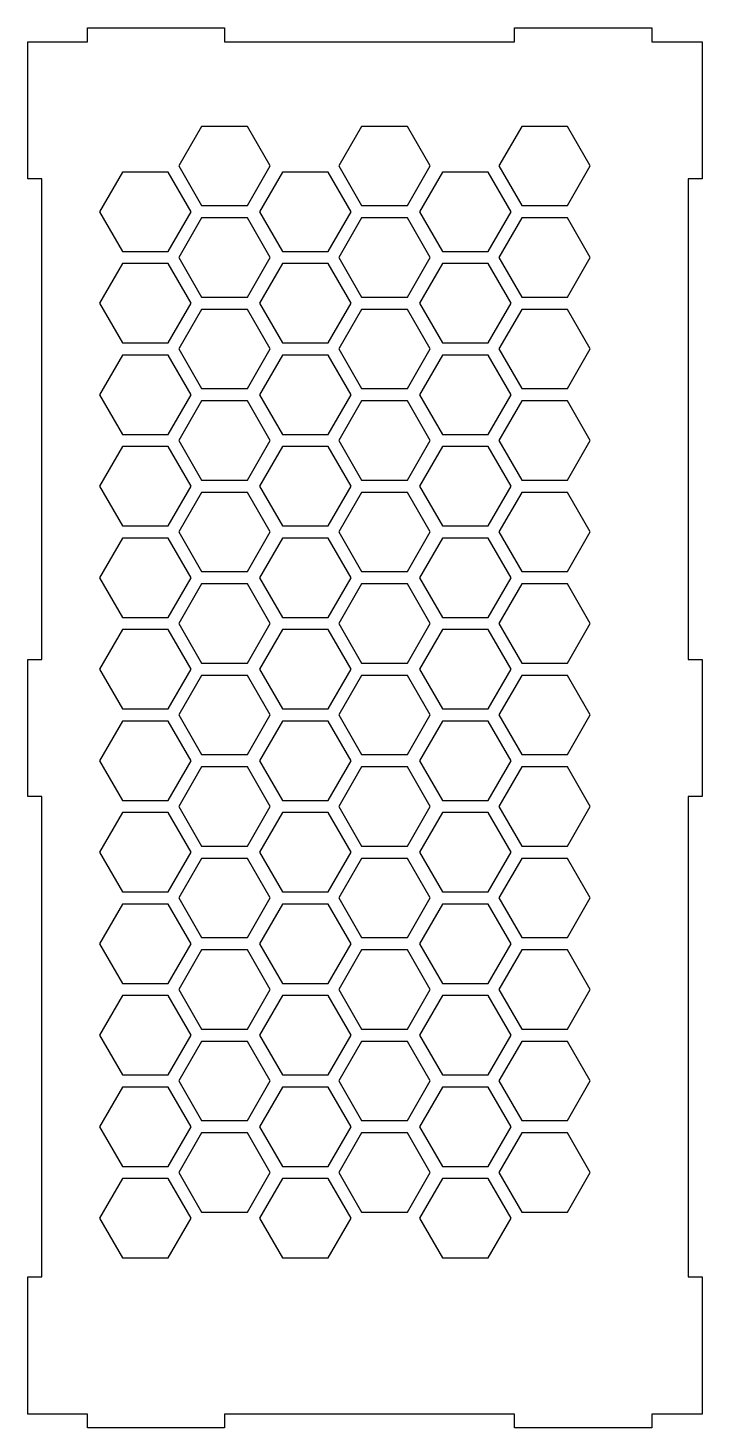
# Model space of a CAD drawing. Header units: millimetres. Extents: x 377 to 524, y -301 to 5.
import ezdxf

# ---------------------------------------------------------------- set-up
doc = ezdxf.new("R2010")
doc.units = ezdxf.units.MM
doc.layers.get('0').update_dxf_attribs({"linetype": 'CONTINUOUS'})

msp = doc.modelspace()

# ---------------------------------------------------------------- linework, layer by layer
for points in [[(419.87, -300.91), (389.87, -300.91), (389.87, -297.91), (376.87, -297.91), (376.87, -267.91), (379.87, -267.91), (379.87, -162.91), (376.87, -162.91), (376.87, -132.91), (379.87, -132.91), (379.87, -27.91), (376.87, -27.91), (376.87, 2.09), (389.87, 2.09), (389.87, 5.09), (419.87, 5.09), (419.87, 2.09), (483.27, 2.09), (483.27, 5.09), (513.27, 5.09), (513.27, 2.09), (524.27, 2.09), (524.27, -27.91), (521.27, -27.91), (521.27, -132.91), (524.27, -132.91), (524.27, -162.91), (521.27, -162.91), (521.27, -267.91), (524.27, -267.91), (524.27, -297.91), (513.27, -297.91), (513.27, -300.91), (483.27, -300.91), (483.27, -297.91), (419.87, -297.91)], [(424.84, -33.73), (429.84, -25.07), (424.84, -16.41), (414.84, -16.41), (409.84, -25.07), (414.84, -33.73)], [(459.84, -33.73), (464.84, -25.07), (459.84, -16.41), (449.84, -16.41), (444.84, -25.07), (449.84, -33.73)], [(479.84, -25.07), (484.84, -33.73), (494.84, -33.73), (499.84, -25.07), (494.84, -16.41), (484.84, -16.41)], [(397.52, -26.41), (392.52, -35.07), (397.52, -43.73), (407.52, -43.73), (412.52, -35.07), (407.52, -26.41)], [(447.52, -35.07), (442.52, -26.41), (432.52, -26.41), (427.52, -35.07), (432.52, -43.73), (442.52, -43.73)], [(477.52, -26.41), (467.52, -26.41), (462.52, -35.07), (467.52, -43.73), (477.52, -43.73), (482.52, -35.07)], [(414.84, -36.41), (409.84, -45.07), (414.84, -53.73), (424.84, -53.73), (429.84, -45.07), (424.84, -36.41)], [(459.84, -53.73), (464.84, -45.07), (459.84, -36.41), (449.84, -36.41), (444.84, -45.07), (449.84, -53.73)], [(479.84, -45.07), (484.84, -53.73), (494.84, -53.73), (499.84, -45.07), (494.84, -36.41), (484.84, -36.41)], [(392.52, -55.07), (397.52, -63.73), (407.52, -63.73), (412.52, -55.07), (407.52, -46.41), (397.52, -46.41)], [(442.52, -63.73), (447.52, -55.07), (442.52, -46.41), (432.52, -46.41), (427.52, -55.07), (432.52, -63.73)], [(462.52, -55.07), (467.52, -63.73), (477.52, -63.73), (482.52, -55.07), (477.52, -46.41), (467.52, -46.41)], [(414.84, -56.41), (409.84, -65.07), (414.84, -73.73), (424.84, -73.73), (429.84, -65.07), (424.84, -56.41)], [(444.84, -65.07), (449.84, -73.73), (459.84, -73.73), (464.84, -65.07), (459.84, -56.41), (449.84, -56.41)], [(484.84, -73.73), (494.84, -73.73), (499.84, -65.07), (494.84, -56.41), (484.84, -56.41), (479.84, -65.07)], [(407.52, -66.41), (397.52, -66.41), (392.52, -75.07), (397.52, -83.73), (407.52, -83.73), (412.52, -75.07)], [(427.52, -75.07), (432.52, -83.73), (442.52, -83.73), (447.52, -75.07), (442.52, -66.41), (432.52, -66.41)], [(462.52, -75.07), (467.52, -83.73), (477.52, -83.73), (482.52, -75.07), (477.52, -66.41), (467.52, -66.41)], [(424.84, -93.73), (429.84, -85.07), (424.84, -76.41), (414.84, -76.41), (409.84, -85.07), (414.84, -93.73)], [(449.84, -93.73), (459.84, -93.73), (464.84, -85.07), (459.84, -76.41), (449.84, -76.41), (444.84, -85.07)], [(479.84, -85.07), (484.84, -93.73), (494.84, -93.73), (499.84, -85.07), (494.84, -76.41), (484.84, -76.41)], [(412.52, -95.07), (407.52, -86.41), (397.52, -86.41), (392.52, -95.07), (397.52, -103.73), (407.52, -103.73)], [(447.52, -95.07), (442.52, -86.41), (432.52, -86.41), (427.52, -95.07), (432.52, -103.73), (442.52, -103.73)], [(477.52, -103.73), (482.52, -95.07), (477.52, -86.41), (467.52, -86.41), (462.52, -95.07), (467.52, -103.73)], [(424.84, -96.41), (414.84, -96.41), (409.84, -105.07), (414.84, -113.73), (424.84, -113.73), (429.84, -105.07)], [(444.84, -105.07), (449.84, -113.73), (459.84, -113.73), (464.84, -105.07), (459.84, -96.41), (449.84, -96.41)], [(494.84, -113.73), (499.84, -105.07), (494.84, -96.41), (484.84, -96.41), (479.84, -105.07), (484.84, -113.73)], [(397.52, -123.73), (407.52, -123.73), (412.52, -115.07), (407.52, -106.41), (397.52, -106.41), (392.52, -115.07)], [(442.52, -106.41), (432.52, -106.41), (427.52, -115.07), (432.52, -123.73), (442.52, -123.73), (447.52, -115.07)], [(467.52, -123.73), (477.52, -123.73), (482.52, -115.07), (477.52, -106.41), (467.52, -106.41), (462.52, -115.07)], [(424.84, -116.41), (414.84, -116.41), (409.84, -125.07), (414.84, -133.73), (424.84, -133.73), (429.84, -125.07)], [(444.84, -125.07), (449.84, -133.73), (459.84, -133.73), (464.84, -125.07), (459.84, -116.41), (449.84, -116.41)], [(484.84, -133.73), (494.84, -133.73), (499.84, -125.07), (494.84, -116.41), (484.84, -116.41), (479.84, -125.07)], [(397.52, -143.73), (407.52, -143.73), (412.52, -135.07), (407.52, -126.41), (397.52, -126.41), (392.52, -135.07)], [(432.52, -143.73), (442.52, -143.73), (447.52, -135.07), (442.52, -126.41), (432.52, -126.41), (427.52, -135.07)], [(477.52, -126.41), (467.52, -126.41), (462.52, -135.07), (467.52, -143.73), (477.52, -143.73), (482.52, -135.07)], [(429.84, -145.07), (424.84, -136.41), (414.84, -136.41), (409.84, -145.07), (414.84, -153.73), (424.84, -153.73)], [(464.84, -145.07), (459.84, -136.41), (449.84, -136.41), (444.84, -145.07), (449.84, -153.73), (459.84, -153.73)], [(494.84, -136.41), (484.84, -136.41), (479.84, -145.07), (484.84, -153.73), (494.84, -153.73), (499.84, -145.07)], [(412.52, -155.07), (407.52, -146.41), (397.52, -146.41), (392.52, -155.07), (397.52, -163.73), (407.52, -163.73)], [(432.52, -163.73), (442.52, -163.73), (447.52, -155.07), (442.52, -146.41), (432.52, -146.41), (427.52, -155.07)], [(462.52, -155.07), (467.52, -163.73), (477.52, -163.73), (482.52, -155.07), (477.52, -146.41), (467.52, -146.41)], [(429.84, -165.07), (424.84, -156.41), (414.84, -156.41), (409.84, -165.07), (414.84, -173.73), (424.84, -173.73)], [(449.84, -173.73), (459.84, -173.73), (464.84, -165.07), (459.84, -156.41), (449.84, -156.41), (444.84, -165.07)], [(494.84, -173.73), (499.84, -165.07), (494.84, -156.41), (484.84, -156.41), (479.84, -165.07), (484.84, -173.73)], [(392.52, -175.07), (397.52, -183.73), (407.52, -183.73), (412.52, -175.07), (407.52, -166.41), (397.52, -166.41)], [(442.52, -166.41), (432.52, -166.41), (427.52, -175.07), (432.52, -183.73), (442.52, -183.73), (447.52, -175.07)], [(482.52, -175.07), (477.52, -166.41), (467.52, -166.41), (462.52, -175.07), (467.52, -183.73), (477.52, -183.73)], [(414.84, -176.41), (409.84, -185.07), (414.84, -193.73), (424.84, -193.73), (429.84, -185.07), (424.84, -176.41)], [(449.84, -176.41), (444.84, -185.07), (449.84, -193.73), (459.84, -193.73), (464.84, -185.07), (459.84, -176.41)], [(499.84, -185.07), (494.84, -176.41), (484.84, -176.41), (479.84, -185.07), (484.84, -193.73), (494.84, -193.73)], [(392.52, -195.07), (397.52, -203.73), (407.52, -203.73), (412.52, -195.07), (407.52, -186.41), (397.52, -186.41)], [(427.52, -195.07), (432.52, -203.73), (442.52, -203.73), (447.52, -195.07), (442.52, -186.41), (432.52, -186.41)], [(477.52, -186.41), (467.52, -186.41), (462.52, -195.07), (467.52, -203.73), (477.52, -203.73), (482.52, -195.07)], [(424.84, -213.73), (429.84, -205.07), (424.84, -196.41), (414.84, -196.41), (409.84, -205.07), (414.84, -213.73)], [(464.84, -205.07), (459.84, -196.41), (449.84, -196.41), (444.84, -205.07), (449.84, -213.73), (459.84, -213.73)], [(494.84, -213.73), (499.84, -205.07), (494.84, -196.41), (484.84, -196.41), (479.84, -205.07), (484.84, -213.73)], [(397.52, -206.41), (392.52, -215.07), (397.52, -223.73), (407.52, -223.73), (412.52, -215.07), (407.52, -206.41)], [(447.52, -215.07), (442.52, -206.41), (432.52, -206.41), (427.52, -215.07), (432.52, -223.73), (442.52, -223.73)], [(477.52, -206.41), (467.52, -206.41), (462.52, -215.07), (467.52, -223.73), (477.52, -223.73), (482.52, -215.07)], [(429.84, -225.07), (424.84, -216.41), (414.84, -216.41), (409.84, -225.07), (414.84, -233.73), (424.84, -233.73)], [(459.84, -216.41), (449.84, -216.41), (444.84, -225.07), (449.84, -233.73), (459.84, -233.73), (464.84, -225.07)], [(484.84, -233.73), (494.84, -233.73), (499.84, -225.07), (494.84, -216.41), (484.84, -216.41), (479.84, -225.07)], [(407.52, -226.41), (397.52, -226.41), (392.52, -235.07), (397.52, -243.73), (407.52, -243.73), (412.52, -235.07)], [(432.52, -243.73), (442.52, -243.73), (447.52, -235.07), (442.52, -226.41), (432.52, -226.41), (427.52, -235.07)], [(477.52, -243.73), (482.52, -235.07), (477.52, -226.41), (467.52, -226.41), (462.52, -235.07), (467.52, -243.73)], [(409.84, -245.07), (414.84, -253.73), (424.84, -253.73), (429.84, -245.07), (424.84, -236.41), (414.84, -236.41)], [(449.84, -253.73), (459.84, -253.73), (464.84, -245.07), (459.84, -236.41), (449.84, -236.41), (444.84, -245.07)], [(499.84, -245.07), (494.84, -236.41), (484.84, -236.41), (479.84, -245.07), (484.84, -253.73), (494.84, -253.73)], [(412.52, -255.07), (407.52, -246.41), (397.52, -246.41), (392.52, -255.07), (397.52, -263.73), (407.52, -263.73)], [(442.52, -246.41), (432.52, -246.41), (427.52, -255.07), (432.52, -263.73), (442.52, -263.73), (447.52, -255.07)], [(462.52, -255.07), (467.52, -263.73), (477.52, -263.73), (482.52, -255.07), (477.52, -246.41), (467.52, -246.41)]]:
    msp.add_lwpolyline(points, close=True)

doc.saveas('drawing.dxf')
